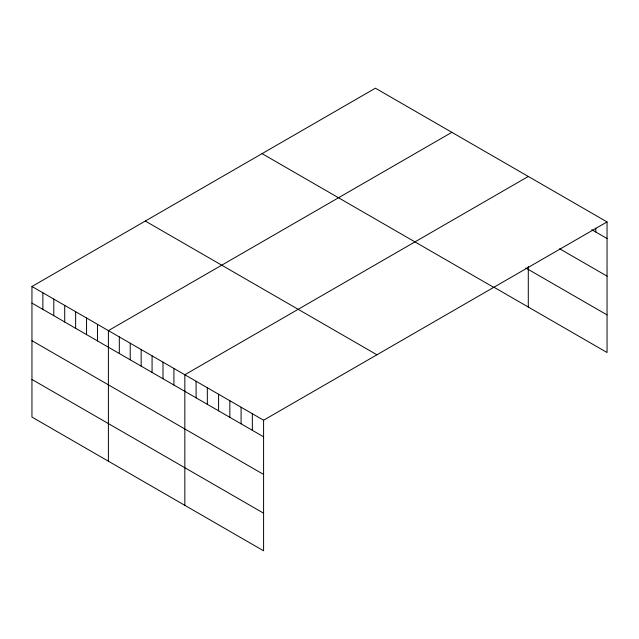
<?xml version="1.0" encoding="UTF-8"?>
<svg xmlns="http://www.w3.org/2000/svg" width="639" height="639" viewBox="0 0 639 639"><rect width="100%" height="100%" fill="white"/><g stroke="black" fill="none" stroke-linecap="round" stroke-linejoin="round"><path stroke-width="0.96" d="M31.95 286.488L263.587 420.222L263.587 550.81L31.95 417.075L31.95 286.488L375.412 88.19L607.05 221.925L607.05 352.512L493.851 287.159M451.853 132.329L108.39 330.619L108.39 461.206M528.293 176.46L184.831 374.75L184.831 505.337M263.587 420.222L607.05 221.925M591.778 229.705L607.05 238.523M559.636 248.763L607.05 276.136M525.769 267.973L607.05 314.899M262.07 153.632L493.707 287.366M145.293 221.046L376.93 354.789M31.95 303.078L263.587 436.812M31.95 340.699L263.587 474.434M31.95 379.454L263.587 513.189M595.796 228.123L595.796 232.021M528.293 266.447L528.293 307.039M252.341 413.729L252.341 430.319M241.087 407.235L241.087 423.825M229.84 400.733L229.84 417.331M218.586 394.239L218.586 410.829M207.332 387.745L207.332 404.335M196.085 381.251L196.085 397.841M173.912 368.447L173.912 385.037M162.993 362.145L162.993 378.735M152.074 355.835L152.074 372.433M141.155 349.533L141.155 366.123M130.228 343.231L130.228 359.821M119.309 336.921L119.309 353.519M97.471 324.316L97.471 340.906M86.553 318.006L86.553 334.604M75.634 311.704L75.634 328.294M64.707 305.402L64.707 321.992M53.788 299.1L53.788 315.69M42.869 292.79L42.869 309.38"/></g></svg>
